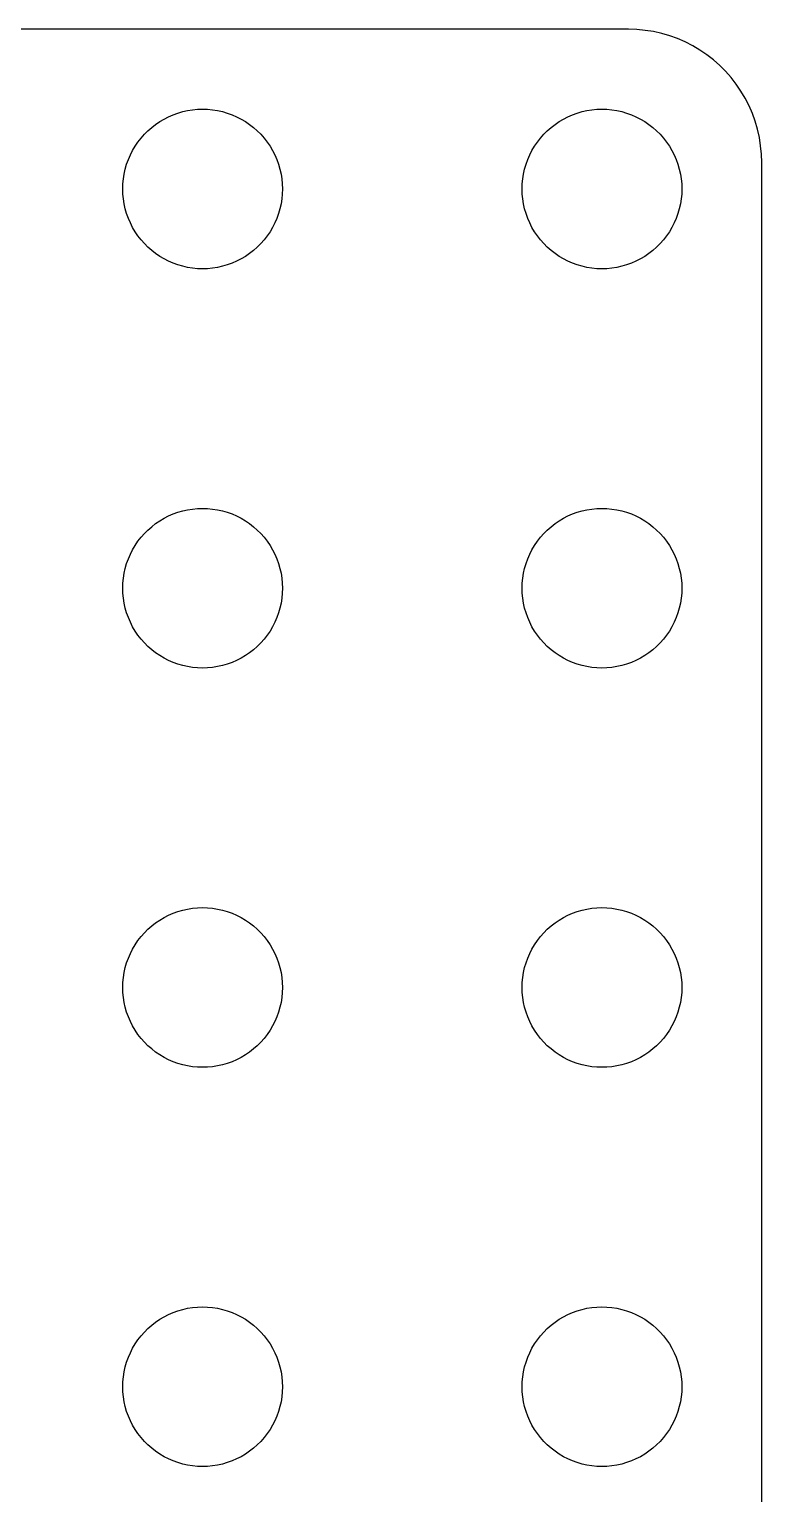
# Model space of a CAD drawing. Header units: metres. Extents: x -51 to 51, y -51 to 51.
# Drawn here: x 23.5 to 51, y -4 to 51 of the extents above; entities that cross this region are included whole.
import ezdxf

# ---------------------------------------------------------------- set-up
doc = ezdxf.new("R2010")
doc.units = ezdxf.units.M

msp = doc.modelspace()

# ---------------------------------------------------------------- linework, layer by layer
for p, q in [((46, 51), (-46, 51)), ((46.3139, 50.9901), (46, 51)), ((46.6267, 50.9606), (46.3139, 50.9901)), ((46.9369, 50.9114), (46.6267, 50.9606)), ((47.2435, 50.8429), (46.9369, 50.9114)), ((47.5451, 50.7553), (47.2435, 50.8429)), ((47.8406, 50.6489), (47.5451, 50.7553)), ((48.1289, 50.5241), (47.8406, 50.6489)), ((48.4088, 50.3815), (48.1289, 50.5241)), ((48.6791, 50.2216), (48.4088, 50.3815)), ((48.9389, 50.0451), (48.6791, 50.2216)), ((49.1871, 49.8526), (48.9389, 50.0451)), ((49.4227, 49.6448), (49.1871, 49.8526)), ((49.6448, 49.4227), (49.4227, 49.6448)), ((49.8526, 49.1871), (49.6448, 49.4227)), ((50.0451, 48.9389), (49.8526, 49.1871)), ((50.2216, 48.6791), (50.0451, 48.9389)), ((50.3815, 48.4088), (50.2216, 48.6791)), ((29.0729, 47.8532), (29.2539, 47.9057)), ((29.2539, 47.9057), (29.4379, 47.9469)), ((29.4379, 47.9469), (29.624, 47.9763)), ((29.624, 47.9763), (29.8116, 47.9941)), ((29.8116, 47.9941), (30, 48)), ((30, 48), (30.1884, 47.9941)), ((30.1884, 47.9941), (30.376, 47.9763)), ((30.376, 47.9763), (30.5621, 47.9469)), ((30.5621, 47.9469), (30.7461, 47.9057)), ((30.7461, 47.9057), (30.927, 47.8532)), ((44.0729, 47.8532), (44.2539, 47.9057)), ((44.2539, 47.9057), (44.4379, 47.9469)), ((44.4379, 47.9469), (44.624, 47.9763)), ((44.624, 47.9763), (44.8116, 47.9941)), ((44.8116, 47.9941), (45, 48)), ((45, 48), (45.1884, 47.9941)), ((45.1884, 47.9941), (45.376, 47.9763)), ((45.376, 47.9763), (45.5621, 47.9469)), ((45.5621, 47.9469), (45.7461, 47.9057)), ((45.7461, 47.9057), (45.927, 47.8532)), ((50.5241, 48.1289), (50.3815, 48.4088)), ((50.6489, 47.8406), (50.5241, 48.1289)), ((28.0877, 47.3115), (28.2366, 47.427)), ((28.2366, 47.427), (28.3925, 47.533)), ((28.3925, 47.533), (28.5547, 47.6289)), ((28.5547, 47.6289), (28.7227, 47.7145)), ((28.7227, 47.7145), (28.8956, 47.7893)), ((28.8956, 47.7893), (29.0729, 47.8532)), ((30.927, 47.8532), (31.1044, 47.7893)), ((31.1044, 47.7893), (31.2773, 47.7145)), ((31.2773, 47.7145), (31.4453, 47.6289)), ((31.4453, 47.6289), (31.6075, 47.533)), ((31.6075, 47.533), (31.7634, 47.427)), ((31.7634, 47.427), (31.9123, 47.3115)), ((43.0877, 47.3115), (43.2366, 47.427)), ((43.2366, 47.427), (43.3925, 47.533)), ((43.3925, 47.533), (43.5547, 47.6289)), ((43.5547, 47.6289), (43.7227, 47.7145)), ((43.7227, 47.7145), (43.8956, 47.7893)), ((43.8956, 47.7893), (44.0729, 47.8532)), ((45.927, 47.8532), (46.1044, 47.7893)), ((46.1044, 47.7893), (46.2773, 47.7145)), ((46.2773, 47.7145), (46.4453, 47.6289)), ((46.4453, 47.6289), (46.6075, 47.533)), ((46.6075, 47.533), (46.7634, 47.427)), ((46.7634, 47.427), (46.9123, 47.3115)), ((50.7553, 47.5451), (50.6489, 47.8406)), ((50.8429, 47.2435), (50.7553, 47.5451)), ((27.5729, 46.7634), (27.6884, 46.9123)), ((27.6884, 46.9123), (27.8131, 47.0536)), ((27.8131, 47.0536), (27.9464, 47.1869)), ((27.9464, 47.1869), (28.0877, 47.3115)), ((31.9123, 47.3115), (32.0536, 47.1869)), ((32.0536, 47.1869), (32.1869, 47.0536)), ((32.1869, 47.0536), (32.3115, 46.9123)), ((32.3115, 46.9123), (32.427, 46.7634)), ((42.5729, 46.7634), (42.6885, 46.9123)), ((42.6885, 46.9123), (42.8131, 47.0536)), ((42.8131, 47.0536), (42.9464, 47.1869)), ((42.9464, 47.1869), (43.0877, 47.3115)), ((46.9123, 47.3115), (47.0536, 47.1869)), ((47.0536, 47.1869), (47.1869, 47.0536)), ((47.1869, 47.0536), (47.3115, 46.9123)), ((47.3115, 46.9123), (47.427, 46.7634)), ((50.9114, 46.9369), (50.8429, 47.2435)), ((50.9606, 46.6267), (50.9114, 46.9369)), ((27.2107, 46.1044), (27.2855, 46.2773)), ((27.2855, 46.2773), (27.3711, 46.4453)), ((27.3711, 46.4453), (27.467, 46.6075)), ((27.467, 46.6075), (27.5729, 46.7634)), ((32.427, 46.7634), (32.533, 46.6075)), ((32.533, 46.6075), (32.6289, 46.4453)), ((32.6289, 46.4453), (32.7145, 46.2773)), ((32.7145, 46.2773), (32.7893, 46.1044)), ((42.2107, 46.1044), (42.2855, 46.2773)), ((42.2855, 46.2773), (42.3711, 46.4453)), ((42.3711, 46.4453), (42.467, 46.6075)), ((42.467, 46.6075), (42.5729, 46.7634)), ((47.427, 46.7634), (47.533, 46.6075)), ((47.533, 46.6075), (47.6289, 46.4453)), ((47.6289, 46.4453), (47.7145, 46.2773)), ((47.7145, 46.2773), (47.7893, 46.1044)), ((50.9901, 46.3139), (50.9606, 46.6267)), ((51, 46), (50.9901, 46.3139)), ((27.0531, 45.5621), (27.0942, 45.7461)), ((27.0942, 45.7461), (27.1468, 45.927)), ((27.1468, 45.927), (27.2107, 46.1044)), ((32.7893, 46.1044), (32.8532, 45.927)), ((32.8532, 45.927), (32.9057, 45.7461)), ((32.9057, 45.7461), (32.9469, 45.5621)), ((42.0531, 45.5621), (42.0942, 45.7461)), ((42.0942, 45.7461), (42.1468, 45.927)), ((42.1468, 45.927), (42.2107, 46.1044)), ((47.7893, 46.1044), (47.8532, 45.927)), ((47.8532, 45.927), (47.9057, 45.7461)), ((47.9057, 45.7461), (47.9469, 45.5621)), ((51, -46), (51, 46)), ((27, 45), (27.0059, 45.1884)), ((27.0059, 45.1884), (27.0237, 45.376)), ((27.0237, 45.376), (27.0531, 45.5621)), ((32.9469, 45.5621), (32.9763, 45.376)), ((32.9763, 45.376), (32.9941, 45.1884)), ((32.9941, 45.1884), (33, 45)), ((42, 45), (42.0059, 45.1884)), ((42.0059, 45.1884), (42.0237, 45.376)), ((42.0237, 45.376), (42.0531, 45.5621)), ((47.9469, 45.5621), (47.9763, 45.376)), ((47.9763, 45.376), (47.9941, 45.1884)), ((47.9941, 45.1884), (48, 45)), ((27.0059, 44.8116), (27, 45)), ((27.0237, 44.624), (27.0059, 44.8116)), ((27.0531, 44.4379), (27.0237, 44.624)), ((32.9763, 44.624), (32.9469, 44.4379)), ((32.9941, 44.8116), (32.9763, 44.624)), ((33, 45), (32.9941, 44.8116)), ((42.0059, 44.8116), (42, 45)), ((42.0237, 44.624), (42.0059, 44.8116)), ((42.0531, 44.4379), (42.0237, 44.624)), ((47.9763, 44.624), (47.9469, 44.4379)), ((47.9941, 44.8116), (47.9763, 44.624)), ((48, 45), (47.9941, 44.8116)), ((27.0942, 44.2539), (27.0531, 44.4379)), ((27.1468, 44.0729), (27.0942, 44.2539)), ((27.2107, 43.8956), (27.1468, 44.0729)), ((32.8532, 44.0729), (32.7893, 43.8956)), ((32.9057, 44.2539), (32.8532, 44.0729)), ((32.9469, 44.4379), (32.9057, 44.2539)), ((42.0942, 44.2539), (42.0531, 44.4379)), ((42.1468, 44.0729), (42.0942, 44.2539)), ((42.2107, 43.8956), (42.1468, 44.0729)), ((47.8532, 44.0729), (47.7893, 43.8956)), ((47.9057, 44.2539), (47.8532, 44.0729)), ((47.9469, 44.4379), (47.9057, 44.2539)), ((27.2855, 43.7227), (27.2107, 43.8956)), ((27.3711, 43.5547), (27.2855, 43.7227)), ((27.467, 43.3925), (27.3711, 43.5547)), ((32.6289, 43.5547), (32.533, 43.3925)), ((32.7145, 43.7227), (32.6289, 43.5547)), ((32.7893, 43.8956), (32.7145, 43.7227)), ((42.2855, 43.7227), (42.2107, 43.8956)), ((42.3711, 43.5547), (42.2855, 43.7227)), ((42.467, 43.3925), (42.3711, 43.5547)), ((47.6289, 43.5547), (47.533, 43.3925)), ((47.7145, 43.7227), (47.6289, 43.5547)), ((47.7893, 43.8956), (47.7145, 43.7227)), ((27.5729, 43.2366), (27.467, 43.3925)), ((27.6884, 43.0877), (27.5729, 43.2366)), ((27.8131, 42.9464), (27.6884, 43.0877)), ((27.9464, 42.8131), (27.8131, 42.9464)), ((32.1869, 42.9464), (32.0536, 42.8131)), ((32.3115, 43.0877), (32.1869, 42.9464)), ((32.427, 43.2366), (32.3115, 43.0877)), ((32.533, 43.3925), (32.427, 43.2366)), ((42.5729, 43.2366), (42.467, 43.3925)), ((42.6885, 43.0877), (42.5729, 43.2366)), ((42.8131, 42.9464), (42.6885, 43.0877)), ((42.9464, 42.8131), (42.8131, 42.9464)), ((47.1869, 42.9464), (47.0536, 42.8131)), ((47.3115, 43.0877), (47.1869, 42.9464)), ((47.427, 43.2366), (47.3115, 43.0877)), ((47.533, 43.3925), (47.427, 43.2366)), ((28.0877, 42.6885), (27.9464, 42.8131)), ((28.2366, 42.5729), (28.0877, 42.6885)), ((28.3925, 42.467), (28.2366, 42.5729)), ((28.5547, 42.3711), (28.3925, 42.467)), ((28.7227, 42.2855), (28.5547, 42.3711)), ((31.4453, 42.3711), (31.2773, 42.2855)), ((31.6075, 42.467), (31.4453, 42.3711)), ((31.7634, 42.5729), (31.6075, 42.467)), ((31.9123, 42.6885), (31.7634, 42.5729)), ((32.0536, 42.8131), (31.9123, 42.6885)), ((43.0877, 42.6885), (42.9464, 42.8131)), ((43.2366, 42.5729), (43.0877, 42.6885)), ((43.3925, 42.467), (43.2366, 42.5729)), ((43.5547, 42.3711), (43.3925, 42.467)), ((43.7227, 42.2855), (43.5547, 42.3711)), ((46.4453, 42.3711), (46.2773, 42.2855)), ((46.6075, 42.467), (46.4453, 42.3711)), ((46.7634, 42.5729), (46.6075, 42.467)), ((46.9123, 42.6885), (46.7634, 42.5729)), ((47.0536, 42.8131), (46.9123, 42.6885)), ((28.8956, 42.2107), (28.7227, 42.2855)), ((29.0729, 42.1468), (28.8956, 42.2107)), ((29.2539, 42.0942), (29.0729, 42.1468)), ((29.4379, 42.0531), (29.2539, 42.0942)), ((29.624, 42.0237), (29.4379, 42.0531)), ((29.8116, 42.0059), (29.624, 42.0237)), ((30, 42), (29.8116, 42.0059)), ((30.1884, 42.0059), (30, 42)), ((30.376, 42.0237), (30.1884, 42.0059)), ((30.5621, 42.0531), (30.376, 42.0237)), ((30.7461, 42.0942), (30.5621, 42.0531)), ((30.927, 42.1468), (30.7461, 42.0942)), ((31.1044, 42.2107), (30.927, 42.1468)), ((31.2773, 42.2855), (31.1044, 42.2107)), ((43.8956, 42.2107), (43.7227, 42.2855)), ((44.0729, 42.1468), (43.8956, 42.2107)), ((44.2539, 42.0942), (44.0729, 42.1468)), ((44.4379, 42.0531), (44.2539, 42.0942)), ((44.624, 42.0237), (44.4379, 42.0531)), ((44.8116, 42.0059), (44.624, 42.0237)), ((45, 42), (44.8116, 42.0059)), ((45.1884, 42.0059), (45, 42)), ((45.376, 42.0237), (45.1884, 42.0059)), ((45.5621, 42.0531), (45.376, 42.0237)), ((45.7461, 42.0942), (45.5621, 42.0531)), ((45.927, 42.1468), (45.7461, 42.0942)), ((46.1044, 42.2107), (45.927, 42.1468)), ((46.2773, 42.2855), (46.1044, 42.2107)), ((28.2366, 32.427), (28.3925, 32.533)), ((28.3925, 32.533), (28.5547, 32.6289)), ((28.5547, 32.6289), (28.7227, 32.7145)), ((28.7227, 32.7145), (28.8956, 32.7893)), ((28.8956, 32.7893), (29.0729, 32.8532)), ((29.0729, 32.8532), (29.2539, 32.9057)), ((29.2539, 32.9057), (29.4379, 32.9469)), ((29.4379, 32.9469), (29.624, 32.9763)), ((29.624, 32.9763), (29.8116, 32.9941)), ((29.8116, 32.9941), (30, 33)), ((30, 33), (30.1884, 32.9941)), ((30.1884, 32.9941), (30.376, 32.9763)), ((30.376, 32.9763), (30.5621, 32.9469)), ((30.5621, 32.9469), (30.7461, 32.9057)), ((30.7461, 32.9057), (30.927, 32.8532)), ((30.927, 32.8532), (31.1044, 32.7893)), ((31.1044, 32.7893), (31.2773, 32.7145)), ((31.2773, 32.7145), (31.4453, 32.6289)), ((31.4453, 32.6289), (31.6075, 32.533)), ((31.6075, 32.533), (31.7634, 32.427)), ((43.2366, 32.427), (43.3925, 32.533)), ((43.3925, 32.533), (43.5547, 32.6289)), ((43.5547, 32.6289), (43.7227, 32.7145)), ((43.7227, 32.7145), (43.8956, 32.7893)), ((43.8956, 32.7893), (44.0729, 32.8532)), ((44.0729, 32.8532), (44.2539, 32.9057)), ((44.2539, 32.9057), (44.4379, 32.9469)), ((44.4379, 32.9469), (44.624, 32.9763)), ((44.624, 32.9763), (44.8116, 32.9941)), ((44.8116, 32.9941), (45, 33)), ((45, 33), (45.1884, 32.9941)), ((45.1884, 32.9941), (45.376, 32.9763)), ((45.376, 32.9763), (45.5621, 32.9469)), ((45.5621, 32.9469), (45.7461, 32.9057)), ((45.7461, 32.9057), (45.927, 32.8532)), ((45.927, 32.8532), (46.1044, 32.7893)), ((46.1044, 32.7893), (46.2773, 32.7145)), ((46.2773, 32.7145), (46.4453, 32.6289)), ((46.4453, 32.6289), (46.6075, 32.533)), ((46.6075, 32.533), (46.7634, 32.427)), ((27.5729, 31.7634), (27.6884, 31.9123)), ((27.6884, 31.9123), (27.8131, 32.0536)), ((27.8131, 32.0536), (27.9464, 32.1869)), ((27.9464, 32.1869), (28.0877, 32.3115)), ((28.0877, 32.3115), (28.2366, 32.427)), ((31.7634, 32.427), (31.9123, 32.3115)), ((31.9123, 32.3115), (32.0536, 32.1869)), ((32.0536, 32.1869), (32.1869, 32.0536)), ((32.1869, 32.0536), (32.3115, 31.9123)), ((32.3115, 31.9123), (32.427, 31.7634)), ((42.5729, 31.7634), (42.6885, 31.9123)), ((42.6885, 31.9123), (42.8131, 32.0536)), ((42.8131, 32.0536), (42.9464, 32.1869)), ((42.9464, 32.1869), (43.0877, 32.3115)), ((43.0877, 32.3115), (43.2366, 32.427)), ((46.7634, 32.427), (46.9123, 32.3115)), ((46.9123, 32.3115), (47.0536, 32.1869)), ((47.0536, 32.1869), (47.1869, 32.0536)), ((47.1869, 32.0536), (47.3115, 31.9123)), ((47.3115, 31.9123), (47.427, 31.7634)), ((27.2855, 31.2773), (27.3711, 31.4453)), ((27.3711, 31.4453), (27.467, 31.6075)), ((27.467, 31.6075), (27.5729, 31.7634)), ((32.427, 31.7634), (32.533, 31.6075)), ((32.533, 31.6075), (32.6289, 31.4453)), ((32.6289, 31.4453), (32.7145, 31.2773)), ((42.2855, 31.2773), (42.3711, 31.4453)), ((42.3711, 31.4453), (42.467, 31.6075)), ((42.467, 31.6075), (42.5729, 31.7634)), ((47.427, 31.7634), (47.533, 31.6075)), ((47.533, 31.6075), (47.6289, 31.4453)), ((47.6289, 31.4453), (47.7145, 31.2773)), ((27.0942, 30.7461), (27.1468, 30.927)), ((27.1468, 30.927), (27.2107, 31.1044)), ((27.2107, 31.1044), (27.2855, 31.2773)), ((32.7145, 31.2773), (32.7893, 31.1044)), ((32.7893, 31.1044), (32.8532, 30.927)), ((32.8532, 30.927), (32.9057, 30.7461)), ((42.0942, 30.7461), (42.1468, 30.927)), ((42.1468, 30.927), (42.2107, 31.1044)), ((42.2107, 31.1044), (42.2855, 31.2773)), ((47.7145, 31.2773), (47.7893, 31.1044)), ((47.7893, 31.1044), (47.8532, 30.927)), ((47.8532, 30.927), (47.9057, 30.7461)), ((27.0059, 30.1884), (27.0237, 30.376)), ((27.0237, 30.376), (27.0531, 30.5621)), ((27.0531, 30.5621), (27.0942, 30.7461)), ((32.9057, 30.7461), (32.9469, 30.5621)), ((32.9469, 30.5621), (32.9763, 30.376)), ((32.9763, 30.376), (32.9941, 30.1884)), ((42.0059, 30.1884), (42.0237, 30.376)), ((42.0237, 30.376), (42.0531, 30.5621)), ((42.0531, 30.5621), (42.0942, 30.7461)), ((47.9057, 30.7461), (47.9469, 30.5621)), ((47.9469, 30.5621), (47.9763, 30.376)), ((47.9763, 30.376), (47.9941, 30.1884)), ((27, 30), (27.0059, 30.1884)), ((27.0059, 29.8116), (27, 30)), ((27.0237, 29.624), (27.0059, 29.8116)), ((32.9941, 29.8116), (32.9763, 29.624)), ((32.9941, 30.1884), (33, 30)), ((33, 30), (32.9941, 29.8116)), ((42, 30), (42.0059, 30.1884)), ((42.0059, 29.8116), (42, 30)), ((42.0237, 29.624), (42.0059, 29.8116)), ((47.9941, 29.8116), (47.9763, 29.624)), ((47.9941, 30.1884), (48, 30)), ((48, 30), (47.9941, 29.8116)), ((27.0531, 29.4379), (27.0237, 29.624)), ((27.0942, 29.2539), (27.0531, 29.4379)), ((27.1468, 29.0729), (27.0942, 29.2539)), ((32.9057, 29.2539), (32.8532, 29.0729)), ((32.9469, 29.4379), (32.9057, 29.2539)), ((32.9763, 29.624), (32.9469, 29.4379)), ((42.0531, 29.4379), (42.0237, 29.624)), ((42.0942, 29.2539), (42.0531, 29.4379)), ((42.1468, 29.0729), (42.0942, 29.2539)), ((47.9057, 29.2539), (47.8532, 29.0729)), ((47.9469, 29.4379), (47.9057, 29.2539)), ((47.9763, 29.624), (47.9469, 29.4379)), ((27.2107, 28.8956), (27.1468, 29.0729)), ((27.2855, 28.7227), (27.2107, 28.8956)), ((27.3711, 28.5547), (27.2855, 28.7227)), ((32.7145, 28.7227), (32.6289, 28.5547)), ((32.7893, 28.8956), (32.7145, 28.7227)), ((32.8532, 29.0729), (32.7893, 28.8956)), ((42.2107, 28.8956), (42.1468, 29.0729)), ((42.2855, 28.7227), (42.2107, 28.8956)), ((42.3711, 28.5547), (42.2855, 28.7227)), ((47.7145, 28.7227), (47.6289, 28.5547)), ((47.7893, 28.8956), (47.7145, 28.7227)), ((47.8532, 29.0729), (47.7893, 28.8956)), ((27.467, 28.3925), (27.3711, 28.5547)), ((27.5729, 28.2366), (27.467, 28.3925)), ((27.6884, 28.0877), (27.5729, 28.2366)), ((27.8131, 27.9464), (27.6884, 28.0877)), ((32.3115, 28.0877), (32.1869, 27.9464)), ((32.427, 28.2366), (32.3115, 28.0877)), ((32.533, 28.3925), (32.427, 28.2366)), ((32.6289, 28.5547), (32.533, 28.3925)), ((42.467, 28.3925), (42.3711, 28.5547)), ((42.5729, 28.2366), (42.467, 28.3925)), ((42.6885, 28.0877), (42.5729, 28.2366)), ((42.8131, 27.9464), (42.6885, 28.0877)), ((47.3115, 28.0877), (47.1869, 27.9464)), ((47.427, 28.2366), (47.3115, 28.0877)), ((47.533, 28.3925), (47.427, 28.2366)), ((47.6289, 28.5547), (47.533, 28.3925)), ((27.9464, 27.8131), (27.8131, 27.9464)), ((28.0877, 27.6884), (27.9464, 27.8131)), ((28.2366, 27.5729), (28.0877, 27.6884)), ((28.3925, 27.467), (28.2366, 27.5729)), ((31.7634, 27.5729), (31.6075, 27.467)), ((31.9123, 27.6884), (31.7634, 27.5729)), ((32.0536, 27.8131), (31.9123, 27.6884)), ((32.1869, 27.9464), (32.0536, 27.8131)), ((42.9464, 27.8131), (42.8131, 27.9464)), ((43.0877, 27.6884), (42.9464, 27.8131)), ((43.2366, 27.5729), (43.0877, 27.6884)), ((43.3925, 27.467), (43.2366, 27.5729)), ((46.7634, 27.5729), (46.6075, 27.467)), ((46.9123, 27.6884), (46.7634, 27.5729)), ((47.0536, 27.8131), (46.9123, 27.6884)), ((47.1869, 27.9464), (47.0536, 27.8131)), ((28.5547, 27.3711), (28.3925, 27.467)), ((28.7227, 27.2855), (28.5547, 27.3711)), ((28.8956, 27.2107), (28.7227, 27.2855)), ((29.0729, 27.1468), (28.8956, 27.2107)), ((29.2539, 27.0942), (29.0729, 27.1468)), ((29.4379, 27.0531), (29.2539, 27.0942)), ((29.624, 27.0237), (29.4379, 27.0531)), ((29.8116, 27.0059), (29.624, 27.0237)), ((30, 27), (29.8116, 27.0059)), ((30.1884, 27.0059), (30, 27)), ((30.376, 27.0237), (30.1884, 27.0059)), ((30.5621, 27.0531), (30.376, 27.0237)), ((30.7461, 27.0942), (30.5621, 27.0531)), ((30.927, 27.1468), (30.7461, 27.0942)), ((31.1044, 27.2107), (30.927, 27.1468)), ((31.2773, 27.2855), (31.1044, 27.2107)), ((31.4453, 27.3711), (31.2773, 27.2855)), ((31.6075, 27.467), (31.4453, 27.3711)), ((43.5547, 27.3711), (43.3925, 27.467)), ((43.7227, 27.2855), (43.5547, 27.3711)), ((43.8956, 27.2107), (43.7227, 27.2855)), ((44.0729, 27.1468), (43.8956, 27.2107)), ((44.2539, 27.0942), (44.0729, 27.1468)), ((44.4379, 27.0531), (44.2539, 27.0942)), ((44.624, 27.0237), (44.4379, 27.0531)), ((44.8116, 27.0059), (44.624, 27.0237)), ((45, 27), (44.8116, 27.0059)), ((45.1884, 27.0059), (45, 27)), ((45.376, 27.0237), (45.1884, 27.0059)), ((45.5621, 27.0531), (45.376, 27.0237)), ((45.7461, 27.0942), (45.5621, 27.0531)), ((45.927, 27.1468), (45.7461, 27.0942)), ((46.1044, 27.2107), (45.927, 27.1468)), ((46.2773, 27.2855), (46.1044, 27.2107)), ((46.4453, 27.3711), (46.2773, 27.2855)), ((46.6075, 27.467), (46.4453, 27.3711)), ((28.3925, 17.533), (28.5547, 17.6289)), ((28.5547, 17.6289), (28.7227, 17.7145)), ((28.7227, 17.7145), (28.8956, 17.7893)), ((28.8956, 17.7893), (29.0729, 17.8532)), ((29.0729, 17.8532), (29.2539, 17.9057)), ((29.2539, 17.9057), (29.4379, 17.9469)), ((29.4379, 17.9469), (29.624, 17.9763)), ((29.624, 17.9763), (29.8116, 17.9941)), ((29.8116, 17.9941), (30, 18)), ((30, 18), (30.1884, 17.9941)), ((30.1884, 17.9941), (30.376, 17.9763)), ((30.376, 17.9763), (30.5621, 17.9469)), ((30.5621, 17.9469), (30.7461, 17.9057)), ((30.7461, 17.9057), (30.927, 17.8532)), ((30.927, 17.8532), (31.1044, 17.7893)), ((31.1044, 17.7893), (31.2773, 17.7145)), ((31.2773, 17.7145), (31.4453, 17.6289)), ((31.4453, 17.6289), (31.6075, 17.533)), ((43.3925, 17.533), (43.5547, 17.6289)), ((43.5547, 17.6289), (43.7227, 17.7145)), ((43.7227, 17.7145), (43.8956, 17.7893)), ((43.8956, 17.7893), (44.0729, 17.8532)), ((44.0729, 17.8532), (44.2539, 17.9057)), ((44.2539, 17.9057), (44.4379, 17.9469)), ((44.4379, 17.9469), (44.624, 17.9763)), ((44.624, 17.9763), (44.8116, 17.9941)), ((44.8116, 17.9941), (45, 18)), ((45, 18), (45.1884, 17.9941)), ((45.1884, 17.9941), (45.376, 17.9763)), ((45.376, 17.9763), (45.5621, 17.9469)), ((45.5621, 17.9469), (45.7461, 17.9057)), ((45.7461, 17.9057), (45.927, 17.8532)), ((45.927, 17.8532), (46.1044, 17.7893)), ((46.1044, 17.7893), (46.2773, 17.7145)), ((46.2773, 17.7145), (46.4453, 17.6289)), ((46.4453, 17.6289), (46.6075, 17.533)), ((27.8131, 17.0536), (27.9464, 17.1869)), ((27.9464, 17.1869), (28.0877, 17.3115)), ((28.0877, 17.3115), (28.2366, 17.427)), ((28.2366, 17.427), (28.3925, 17.533)), ((31.6075, 17.533), (31.7634, 17.427)), ((31.7634, 17.427), (31.9123, 17.3115)), ((31.9123, 17.3115), (32.0536, 17.1869)), ((32.0536, 17.1869), (32.1869, 17.0536)), ((42.8131, 17.0536), (42.9464, 17.1869)), ((42.9464, 17.1869), (43.0877, 17.3115)), ((43.0877, 17.3115), (43.2366, 17.427)), ((43.2366, 17.427), (43.3925, 17.533)), ((46.6075, 17.533), (46.7634, 17.427)), ((46.7634, 17.427), (46.9123, 17.3115)), ((46.9123, 17.3115), (47.0536, 17.1869)), ((47.0536, 17.1869), (47.1869, 17.0536)), ((27.3711, 16.4453), (27.467, 16.6075)), ((27.467, 16.6075), (27.5729, 16.7634)), ((27.5729, 16.7634), (27.6884, 16.9123)), ((27.6884, 16.9123), (27.8131, 17.0536)), ((32.1869, 17.0536), (32.3115, 16.9123)), ((32.3115, 16.9123), (32.427, 16.7634)), ((32.427, 16.7634), (32.533, 16.6075)), ((32.533, 16.6075), (32.6289, 16.4453)), ((42.3711, 16.4453), (42.467, 16.6075)), ((42.467, 16.6075), (42.5729, 16.7634)), ((42.5729, 16.7634), (42.6885, 16.9123)), ((42.6885, 16.9123), (42.8131, 17.0536)), ((47.1869, 17.0536), (47.3115, 16.9123)), ((47.3115, 16.9123), (47.427, 16.7634)), ((47.427, 16.7634), (47.533, 16.6075)), ((47.533, 16.6075), (47.6289, 16.4453)), ((27.1468, 15.927), (27.2107, 16.1044)), ((27.2107, 16.1044), (27.2855, 16.2773)), ((27.2855, 16.2773), (27.3711, 16.4453)), ((32.6289, 16.4453), (32.7145, 16.2773)), ((32.7145, 16.2773), (32.7893, 16.1044)), ((32.7893, 16.1044), (32.8532, 15.927)), ((42.1468, 15.927), (42.2107, 16.1044)), ((42.2107, 16.1044), (42.2855, 16.2773)), ((42.2855, 16.2773), (42.3711, 16.4453)), ((47.6289, 16.4453), (47.7145, 16.2773)), ((47.7145, 16.2773), (47.7893, 16.1044)), ((47.7893, 16.1044), (47.8532, 15.927)), ((27.0237, 15.376), (27.0531, 15.5621)), ((27.0531, 15.5621), (27.0942, 15.7461)), ((27.0942, 15.7461), (27.1468, 15.927)), ((32.8532, 15.927), (32.9057, 15.7461)), ((32.9057, 15.7461), (32.9469, 15.5621)), ((32.9469, 15.5621), (32.9763, 15.376)), ((42.0237, 15.376), (42.0531, 15.5621)), ((42.0531, 15.5621), (42.0942, 15.7461)), ((42.0942, 15.7461), (42.1468, 15.927)), ((47.8532, 15.927), (47.9057, 15.7461)), ((47.9057, 15.7461), (47.9469, 15.5621)), ((47.9469, 15.5621), (47.9763, 15.376)), ((27, 15), (27.0059, 15.1884)), ((27.0059, 14.8116), (27, 15)), ((27.0059, 15.1884), (27.0237, 15.376)), ((32.9763, 15.376), (32.9941, 15.1884)), ((32.9941, 15.1884), (33, 15)), ((33, 15), (32.9941, 14.8116)), ((42, 15), (42.0059, 15.1884)), ((42.0059, 14.8116), (42, 15)), ((42.0059, 15.1884), (42.0237, 15.376)), ((47.9763, 15.376), (47.9941, 15.1884)), ((47.9941, 15.1884), (48, 15)), ((48, 15), (47.9941, 14.8116)), ((27.0237, 14.624), (27.0059, 14.8116)), ((27.0531, 14.4379), (27.0237, 14.624)), ((27.0942, 14.2539), (27.0531, 14.4379)), ((32.9469, 14.4379), (32.9057, 14.2539)), ((32.9763, 14.624), (32.9469, 14.4379)), ((32.9941, 14.8116), (32.9763, 14.624)), ((42.0237, 14.624), (42.0059, 14.8116)), ((42.0531, 14.4379), (42.0237, 14.624)), ((42.0942, 14.2539), (42.0531, 14.4379)), ((47.9469, 14.4379), (47.9057, 14.2539)), ((47.9763, 14.624), (47.9469, 14.4379)), ((47.9941, 14.8116), (47.9763, 14.624)), ((27.1468, 14.0729), (27.0942, 14.2539)), ((27.2107, 13.8956), (27.1468, 14.0729)), ((27.2855, 13.7227), (27.2107, 13.8956)), ((32.7893, 13.8956), (32.7145, 13.7227)), ((32.8532, 14.0729), (32.7893, 13.8956)), ((32.9057, 14.2539), (32.8532, 14.0729)), ((42.1468, 14.0729), (42.0942, 14.2539)), ((42.2107, 13.8956), (42.1468, 14.0729)), ((42.2855, 13.7227), (42.2107, 13.8956)), ((47.7893, 13.8956), (47.7145, 13.7227)), ((47.8532, 14.0729), (47.7893, 13.8956)), ((47.9057, 14.2539), (47.8532, 14.0729)), ((27.3711, 13.5547), (27.2855, 13.7227)), ((27.467, 13.3925), (27.3711, 13.5547)), ((27.5729, 13.2366), (27.467, 13.3925)), ((27.6884, 13.0877), (27.5729, 13.2366)), ((32.427, 13.2366), (32.3115, 13.0877)), ((32.533, 13.3925), (32.427, 13.2366)), ((32.6289, 13.5547), (32.533, 13.3925)), ((32.7145, 13.7227), (32.6289, 13.5547)), ((42.3711, 13.5547), (42.2855, 13.7227)), ((42.467, 13.3925), (42.3711, 13.5547)), ((42.5729, 13.2366), (42.467, 13.3925)), ((42.6885, 13.0877), (42.5729, 13.2366)), ((47.427, 13.2366), (47.3115, 13.0877)), ((47.533, 13.3925), (47.427, 13.2366)), ((47.6289, 13.5547), (47.533, 13.3925)), ((47.7145, 13.7227), (47.6289, 13.5547)), ((27.8131, 12.9464), (27.6884, 13.0877)), ((27.9464, 12.8131), (27.8131, 12.9464)), ((28.0877, 12.6884), (27.9464, 12.8131)), ((28.2366, 12.5729), (28.0877, 12.6884)), ((31.9123, 12.6884), (31.7634, 12.5729)), ((32.0536, 12.8131), (31.9123, 12.6884)), ((32.1869, 12.9464), (32.0536, 12.8131)), ((32.3115, 13.0877), (32.1869, 12.9464)), ((42.8131, 12.9464), (42.6885, 13.0877)), ((42.9464, 12.8131), (42.8131, 12.9464)), ((43.0877, 12.6884), (42.9464, 12.8131)), ((43.2366, 12.5729), (43.0877, 12.6884)), ((46.9123, 12.6884), (46.7634, 12.5729)), ((47.0536, 12.8131), (46.9123, 12.6884)), ((47.1869, 12.9464), (47.0536, 12.8131)), ((47.3115, 13.0877), (47.1869, 12.9464)), ((28.3925, 12.467), (28.2366, 12.5729)), ((28.5547, 12.3711), (28.3925, 12.467)), ((28.7227, 12.2855), (28.5547, 12.3711)), ((28.8956, 12.2107), (28.7227, 12.2855)), ((29.0729, 12.1468), (28.8956, 12.2107)), ((29.2539, 12.0942), (29.0729, 12.1468)), ((30.927, 12.1468), (30.7461, 12.0942)), ((31.1044, 12.2107), (30.927, 12.1468)), ((31.2773, 12.2855), (31.1044, 12.2107)), ((31.4453, 12.3711), (31.2773, 12.2855)), ((31.6075, 12.467), (31.4453, 12.3711)), ((31.7634, 12.5729), (31.6075, 12.467)), ((43.3925, 12.467), (43.2366, 12.5729)), ((43.5547, 12.3711), (43.3925, 12.467)), ((43.7227, 12.2855), (43.5547, 12.3711)), ((43.8956, 12.2107), (43.7227, 12.2855)), ((44.0729, 12.1468), (43.8956, 12.2107)), ((44.2539, 12.0942), (44.0729, 12.1468)), ((45.927, 12.1468), (45.7461, 12.0942)), ((46.1044, 12.2107), (45.927, 12.1468)), ((46.2773, 12.2855), (46.1044, 12.2107)), ((46.4453, 12.3711), (46.2773, 12.2855)), ((46.6075, 12.467), (46.4453, 12.3711)), ((46.7634, 12.5729), (46.6075, 12.467)), ((29.4379, 12.0531), (29.2539, 12.0942)), ((29.624, 12.0237), (29.4379, 12.0531)), ((29.8116, 12.0059), (29.624, 12.0237)), ((30, 12), (29.8116, 12.0059)), ((30.1884, 12.0059), (30, 12)), ((30.376, 12.0237), (30.1884, 12.0059)), ((30.5621, 12.0531), (30.376, 12.0237)), ((30.7461, 12.0942), (30.5621, 12.0531)), ((44.4379, 12.0531), (44.2539, 12.0942)), ((44.624, 12.0237), (44.4379, 12.0531)), ((44.8116, 12.0059), (44.624, 12.0237)), ((45, 12), (44.8116, 12.0059)), ((45.1884, 12.0059), (45, 12)), ((45.376, 12.0237), (45.1884, 12.0059)), ((45.5621, 12.0531), (45.376, 12.0237)), ((45.7461, 12.0942), (45.5621, 12.0531)), ((28.7227, 2.71448), (28.8956, 2.78932)), ((28.8956, 2.78932), (29.0729, 2.85316)), ((29.0729, 2.85316), (29.2539, 2.90575)), ((29.2539, 2.90575), (29.4379, 2.94685)), ((29.4379, 2.94685), (29.624, 2.97633)), ((29.624, 2.97633), (29.8116, 2.99408)), ((29.8116, 2.99408), (30, 3)), ((30, 3), (30.1884, 2.99408)), ((30.1884, 2.99408), (30.376, 2.97633)), ((30.376, 2.97633), (30.5621, 2.94685)), ((30.5621, 2.94685), (30.7461, 2.90575)), ((30.7461, 2.90575), (30.927, 2.85316)), ((30.927, 2.85316), (31.1044, 2.78932)), ((31.1044, 2.78932), (31.2773, 2.71448)), ((43.7227, 2.71448), (43.8956, 2.78932)), ((43.8956, 2.78932), (44.0729, 2.85316)), ((44.0729, 2.85316), (44.2539, 2.90575)), ((44.2539, 2.90575), (44.4379, 2.94685)), ((44.4379, 2.94685), (44.624, 2.97633)), ((44.624, 2.97633), (44.8116, 2.99408)), ((44.8116, 2.99408), (45, 3)), ((45, 3), (45.1884, 2.99408)), ((45.1884, 2.99408), (45.376, 2.97633)), ((45.376, 2.97633), (45.5621, 2.94685)), ((45.5621, 2.94685), (45.7461, 2.90575)), ((45.7461, 2.90575), (45.927, 2.85316)), ((45.927, 2.85316), (46.1044, 2.78932)), ((46.1044, 2.78932), (46.2773, 2.71448)), ((27.9464, 2.1869), (28.0877, 2.31154)), ((28.0877, 2.31154), (28.2366, 2.42705)), ((28.2366, 2.42705), (28.3925, 2.53297)), ((28.3925, 2.53297), (28.5547, 2.62891)), ((28.5547, 2.62891), (28.7227, 2.71448)), ((31.2773, 2.71448), (31.4453, 2.62891)), ((31.4453, 2.62891), (31.6075, 2.53297)), ((31.6075, 2.53297), (31.7634, 2.42705)), ((31.7634, 2.42705), (31.9123, 2.31154)), ((31.9123, 2.31154), (32.0536, 2.1869)), ((42.9464, 2.1869), (43.0877, 2.31154)), ((43.0877, 2.31154), (43.2366, 2.42705)), ((43.2366, 2.42705), (43.3925, 2.53297)), ((43.3925, 2.53297), (43.5547, 2.62891)), ((43.5547, 2.62891), (43.7227, 2.71448)), ((46.2773, 2.71448), (46.4453, 2.62891)), ((46.4453, 2.62891), (46.6075, 2.53297)), ((46.6075, 2.53297), (46.7634, 2.42705)), ((46.7634, 2.42705), (46.9123, 2.31154)), ((46.9123, 2.31154), (47.0536, 2.1869)), ((27.467, 1.60747), (27.5729, 1.76335)), ((27.5729, 1.76335), (27.6884, 1.91226)), ((27.6884, 1.91226), (27.8131, 2.05363)), ((27.8131, 2.05363), (27.9464, 2.1869)), ((32.0536, 2.1869), (32.1869, 2.05363)), ((32.1869, 2.05363), (32.3115, 1.91226)), ((32.3115, 1.91226), (32.427, 1.76335)), ((32.427, 1.76335), (32.533, 1.60747)), ((42.467, 1.60747), (42.5729, 1.76335)), ((42.5729, 1.76335), (42.6885, 1.91226)), ((42.6885, 1.91226), (42.8131, 2.05363)), ((42.8131, 2.05363), (42.9464, 2.1869)), ((47.0536, 2.1869), (47.1869, 2.05363)), ((47.1869, 2.05363), (47.3115, 1.91226)), ((47.3115, 1.91226), (47.427, 1.76335)), ((47.427, 1.76335), (47.533, 1.60747)), ((27.1468, 0.927048), (27.2107, 1.10437)), ((27.2107, 1.10437), (27.2855, 1.27733)), ((27.2855, 1.27733), (27.3711, 1.44525)), ((27.3711, 1.44525), (27.467, 1.60747)), ((32.533, 1.60747), (32.6289, 1.44525)), ((32.6289, 1.44525), (32.7145, 1.27733)), ((32.7145, 1.27733), (32.7893, 1.10437)), ((32.7893, 1.10437), (32.8532, 0.927048)), ((42.1468, 0.927048), (42.2107, 1.10437)), ((42.2107, 1.10437), (42.2855, 1.27733)), ((42.2855, 1.27733), (42.3711, 1.44525)), ((42.3711, 1.44525), (42.467, 1.60747)), ((47.533, 1.60747), (47.6289, 1.44525)), ((47.6289, 1.44525), (47.7145, 1.27733)), ((47.7145, 1.27733), (47.7893, 1.10437)), ((47.7893, 1.10437), (47.8532, 0.927048)), ((27.0237, 0.375992), (27.0531, 0.562134)), ((27.0531, 0.562134), (27.0942, 0.746063)), ((27.0942, 0.746063), (27.1468, 0.927048)), ((32.8532, 0.927048), (32.9057, 0.746063)), ((32.9057, 0.746063), (32.9469, 0.562134)), ((32.9469, 0.562134), (32.9763, 0.375992)), ((42.0237, 0.375992), (42.0531, 0.562134)), ((42.0531, 0.562134), (42.0942, 0.746063)), ((42.0942, 0.746063), (42.1468, 0.927048)), ((47.8532, 0.927048), (47.9057, 0.746063)), ((47.9057, 0.746063), (47.9469, 0.562134)), ((47.9469, 0.562134), (47.9763, 0.375992)), ((27, 0), (27.0059, 0.18837)), ((27.0059, -0.18837), (27, 0)), ((27.0059, 0.18837), (27.0237, 0.375992)), ((32.9763, 0.375992), (32.9941, 0.18837)), ((32.9941, 0.18837), (33, 0)), ((33, 0), (32.9941, -0.18837)), ((42, 0), (42.0059, 0.18837)), ((42.0059, -0.18837), (42, 0)), ((42.0059, 0.18837), (42.0237, 0.375992)), ((47.9763, 0.375992), (47.9941, 0.18837)), ((47.9941, 0.18837), (48, 0)), ((48, 0), (47.9941, -0.18837)), ((27.0237, -0.375992), (27.0059, -0.18837)), ((27.0531, -0.562134), (27.0237, -0.375992)), ((32.9763, -0.375992), (32.9469, -0.562134)), ((32.9941, -0.18837), (32.9763, -0.375992)), ((42.0237, -0.375992), (42.0059, -0.18837)), ((42.0531, -0.562134), (42.0237, -0.375992)), ((47.9763, -0.375992), (47.9469, -0.562134)), ((47.9941, -0.18837), (47.9763, -0.375992)), ((27.0942, -0.746063), (27.0531, -0.562134)), ((27.1468, -0.927048), (27.0942, -0.746063)), ((27.2107, -1.10437), (27.1468, -0.927048)), ((32.8532, -0.927048), (32.7893, -1.10437)), ((32.9057, -0.746063), (32.8532, -0.927048)), ((32.9469, -0.562134), (32.9057, -0.746063)), ((42.0942, -0.746063), (42.0531, -0.562134)), ((42.1468, -0.927048), (42.0942, -0.746063)), ((42.2107, -1.10437), (42.1468, -0.927048)), ((47.8532, -0.927048), (47.7893, -1.10437)), ((47.9057, -0.746063), (47.8532, -0.927048)), ((47.9469, -0.562134), (47.9057, -0.746063)), ((27.2855, -1.27733), (27.2107, -1.10437)), ((27.3711, -1.44525), (27.2855, -1.27733)), ((27.467, -1.60747), (27.3711, -1.44525)), ((27.5729, -1.76335), (27.467, -1.60747)), ((32.533, -1.60747), (32.427, -1.76335)), ((32.6289, -1.44525), (32.533, -1.60747)), ((32.7145, -1.27733), (32.6289, -1.44525)), ((32.7893, -1.10437), (32.7145, -1.27733)), ((42.2855, -1.27733), (42.2107, -1.10437)), ((42.3711, -1.44525), (42.2855, -1.27733)), ((42.467, -1.60747), (42.3711, -1.44525)), ((42.5729, -1.76335), (42.467, -1.60747)), ((47.533, -1.60747), (47.427, -1.76335)), ((47.6289, -1.44525), (47.533, -1.60747)), ((47.7145, -1.27733), (47.6289, -1.44525)), ((47.7893, -1.10437), (47.7145, -1.27733)), ((27.6884, -1.91226), (27.5729, -1.76335)), ((27.8131, -2.05363), (27.6884, -1.91226)), ((27.9464, -2.1869), (27.8131, -2.05363)), ((28.0877, -2.31154), (27.9464, -2.1869)), ((32.0536, -2.1869), (31.9123, -2.31154)), ((32.1869, -2.05363), (32.0536, -2.1869)), ((32.3115, -1.91226), (32.1869, -2.05363)), ((32.427, -1.76335), (32.3115, -1.91226)), ((42.6885, -1.91226), (42.5729, -1.76335)), ((42.8131, -2.05363), (42.6885, -1.91226)), ((42.9464, -2.1869), (42.8131, -2.05363)), ((43.0877, -2.31154), (42.9464, -2.1869)), ((47.0536, -2.1869), (46.9123, -2.31154)), ((47.1869, -2.05363), (47.0536, -2.1869)), ((47.3115, -1.91226), (47.1869, -2.05363)), ((47.427, -1.76335), (47.3115, -1.91226)), ((28.2366, -2.42705), (28.0877, -2.31154)), ((28.3925, -2.53297), (28.2366, -2.42705)), ((28.5547, -2.62891), (28.3925, -2.53297)), ((28.7227, -2.71448), (28.5547, -2.62891)), ((28.8956, -2.78932), (28.7227, -2.71448)), ((31.2773, -2.71448), (31.1044, -2.78932)), ((31.4453, -2.62891), (31.2773, -2.71448)), ((31.6075, -2.53297), (31.4453, -2.62891)), ((31.7634, -2.42705), (31.6075, -2.53297)), ((31.9123, -2.31154), (31.7634, -2.42705)), ((43.2366, -2.42705), (43.0877, -2.31154)), ((43.3925, -2.53297), (43.2366, -2.42705)), ((43.5547, -2.62891), (43.3925, -2.53297)), ((43.7227, -2.71448), (43.5547, -2.62891)), ((43.8956, -2.78932), (43.7227, -2.71448)), ((46.2773, -2.71448), (46.1044, -2.78932)), ((46.4453, -2.62891), (46.2773, -2.71448)), ((46.6075, -2.53297), (46.4453, -2.62891)), ((46.7634, -2.42705), (46.6075, -2.53297)), ((46.9123, -2.31154), (46.7634, -2.42705)), ((29.0729, -2.85316), (28.8956, -2.78932)), ((29.2539, -2.90575), (29.0729, -2.85316)), ((29.4379, -2.94685), (29.2539, -2.90575)), ((29.624, -2.97633), (29.4379, -2.94685)), ((29.8116, -2.99408), (29.624, -2.97633)), ((30, -3), (29.8116, -2.99408)), ((30.1884, -2.99408), (30, -3)), ((30.376, -2.97633), (30.1884, -2.99408)), ((30.5621, -2.94685), (30.376, -2.97633)), ((30.7461, -2.90575), (30.5621, -2.94685)), ((30.927, -2.85316), (30.7461, -2.90575)), ((31.1044, -2.78932), (30.927, -2.85316)), ((44.0729, -2.85316), (43.8956, -2.78932)), ((44.2539, -2.90575), (44.0729, -2.85316)), ((44.4379, -2.94685), (44.2539, -2.90575)), ((44.624, -2.97633), (44.4379, -2.94685)), ((44.8116, -2.99408), (44.624, -2.97633)), ((45, -3), (44.8116, -2.99408)), ((45.1884, -2.99408), (45, -3)), ((45.376, -2.97633), (45.1884, -2.99408)), ((45.5621, -2.94685), (45.376, -2.97633)), ((45.7461, -2.90575), (45.5621, -2.94685)), ((45.927, -2.85316), (45.7461, -2.90575)), ((46.1044, -2.78932), (45.927, -2.85316))]:
    msp.add_line(p, q)

doc.saveas('drawing.dxf')
